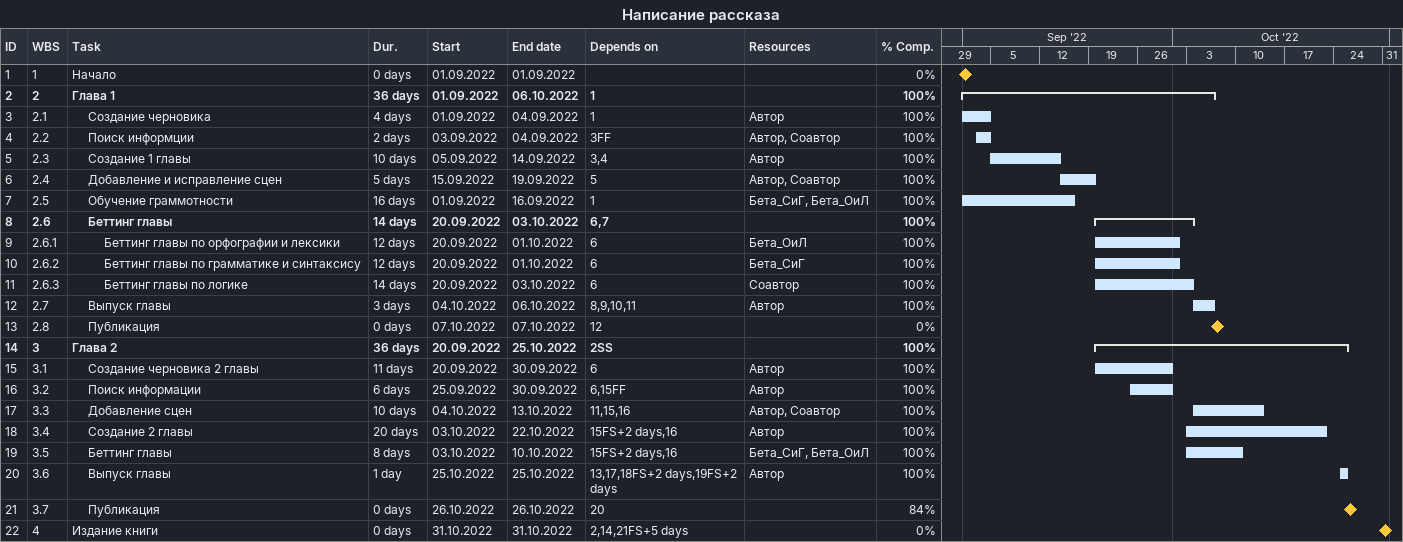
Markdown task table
Написание рассказа

| ID | WBS | Task | Duration | Start | Finish | Predecessors | Resources | % complete |
|---|---|---|---|---|---|---|---|---|
| 1 | 1 | Начало | 0d | 2022-09-01 | 2022-09-01 |  |  | 0 |
| 2 | 2 | **Глава 1** | 36d | 2022-09-01 | 2022-10-06 | 1 |  | 100 |
| 3 | 2.1 | Создание черновика | 4d | 2022-09-01 | 2022-09-04 | 1 | Автор | 100 |
| 4 | 2.2 | Поиск информции | 2d | 2022-09-03 | 2022-09-04 | 3FF | Автор, Соавтор | 100 |
| 5 | 2.3 | Создание 1 главы | 10d | 2022-09-05 | 2022-09-14 | 3, 4 | Автор | 100 |
| 6 | 2.4 | Добавление и исправление сцен | 5d | 2022-09-15 | 2022-09-19 | 5 | Автор, Соавтор | 100 |
| 7 | 2.5 | Обучение граммотности | 16d | 2022-09-01 | 2022-09-16 | 1 | Бета_СиГ, Бета_ОиЛ | 100 |
| 8 | 2.6 | **Беттинг главы** | 14d | 2022-09-20 | 2022-10-03 | 6, 7 |  | 100 |
| 9 | 2.6.1 | Беттинг главы по орфографии и лексики | 12d | 2022-09-20 | 2022-10-01 | 6 | Бета_ОиЛ | 100 |
| 10 | 2.6.2 | Беттинг главы по грамматике и синтаксису | 12d | 2022-09-20 | 2022-10-01 | 6 | Бета_СиГ | 100 |
| 11 | 2.6.3 | Беттинг главы по логике | 14d | 2022-09-20 | 2022-10-03 | 6 | Соавтор | 100 |
| 12 | 2.7 | Выпуск главы | 3d | 2022-10-04 | 2022-10-06 | 8, 9, 10, 11 | Автор | 100 |
| 13 | 2.8 | Публикация | 0d | 2022-10-07 | 2022-10-07 | 12 |  | 0 |
| 14 | 3 | **Глава 2** | 36d | 2022-09-20 | 2022-10-25 | 2SS |  | 100 |
| 15 | 3.1 | Создание черновика 2 главы | 11d | 2022-09-20 | 2022-09-30 | 6 | Автор | 100 |
| 16 | 3.2 | Поиск информации | 6d | 2022-09-25 | 2022-09-30 | 6, 15FF | Автор | 100 |
| 17 | 3.3 | Добавление сцен | 10d | 2022-10-04 | 2022-10-13 | 11, 15, 16 | Автор, Соавтор | 100 |
| 18 | 3.4 | Создание 2 главы | 20d | 2022-10-03 | 2022-10-22 | 15FS+2d, 16 | Автор | 100 |
| 19 | 3.5 | Беттинг главы | 8d | 2022-10-03 | 2022-10-10 | 15FS+2d, 16 | Бета_СиГ, Бета_ОиЛ | 100 |
| 20 | 3.6 | Выпуск главы | 1d | 2022-10-25 | 2022-10-25 | 13, 17, 18FS+2d, 19FS+2d | Автор | 100 |
| 21 | 3.7 | Публикация | 0d | 2022-10-26 | 2022-10-26 | 20 |  | 84 |
| 22 | 4 | Издание книги | 0d | 2022-10-31 | 2022-10-31 | 2, 14, 21FS+5d |  | 0 |
